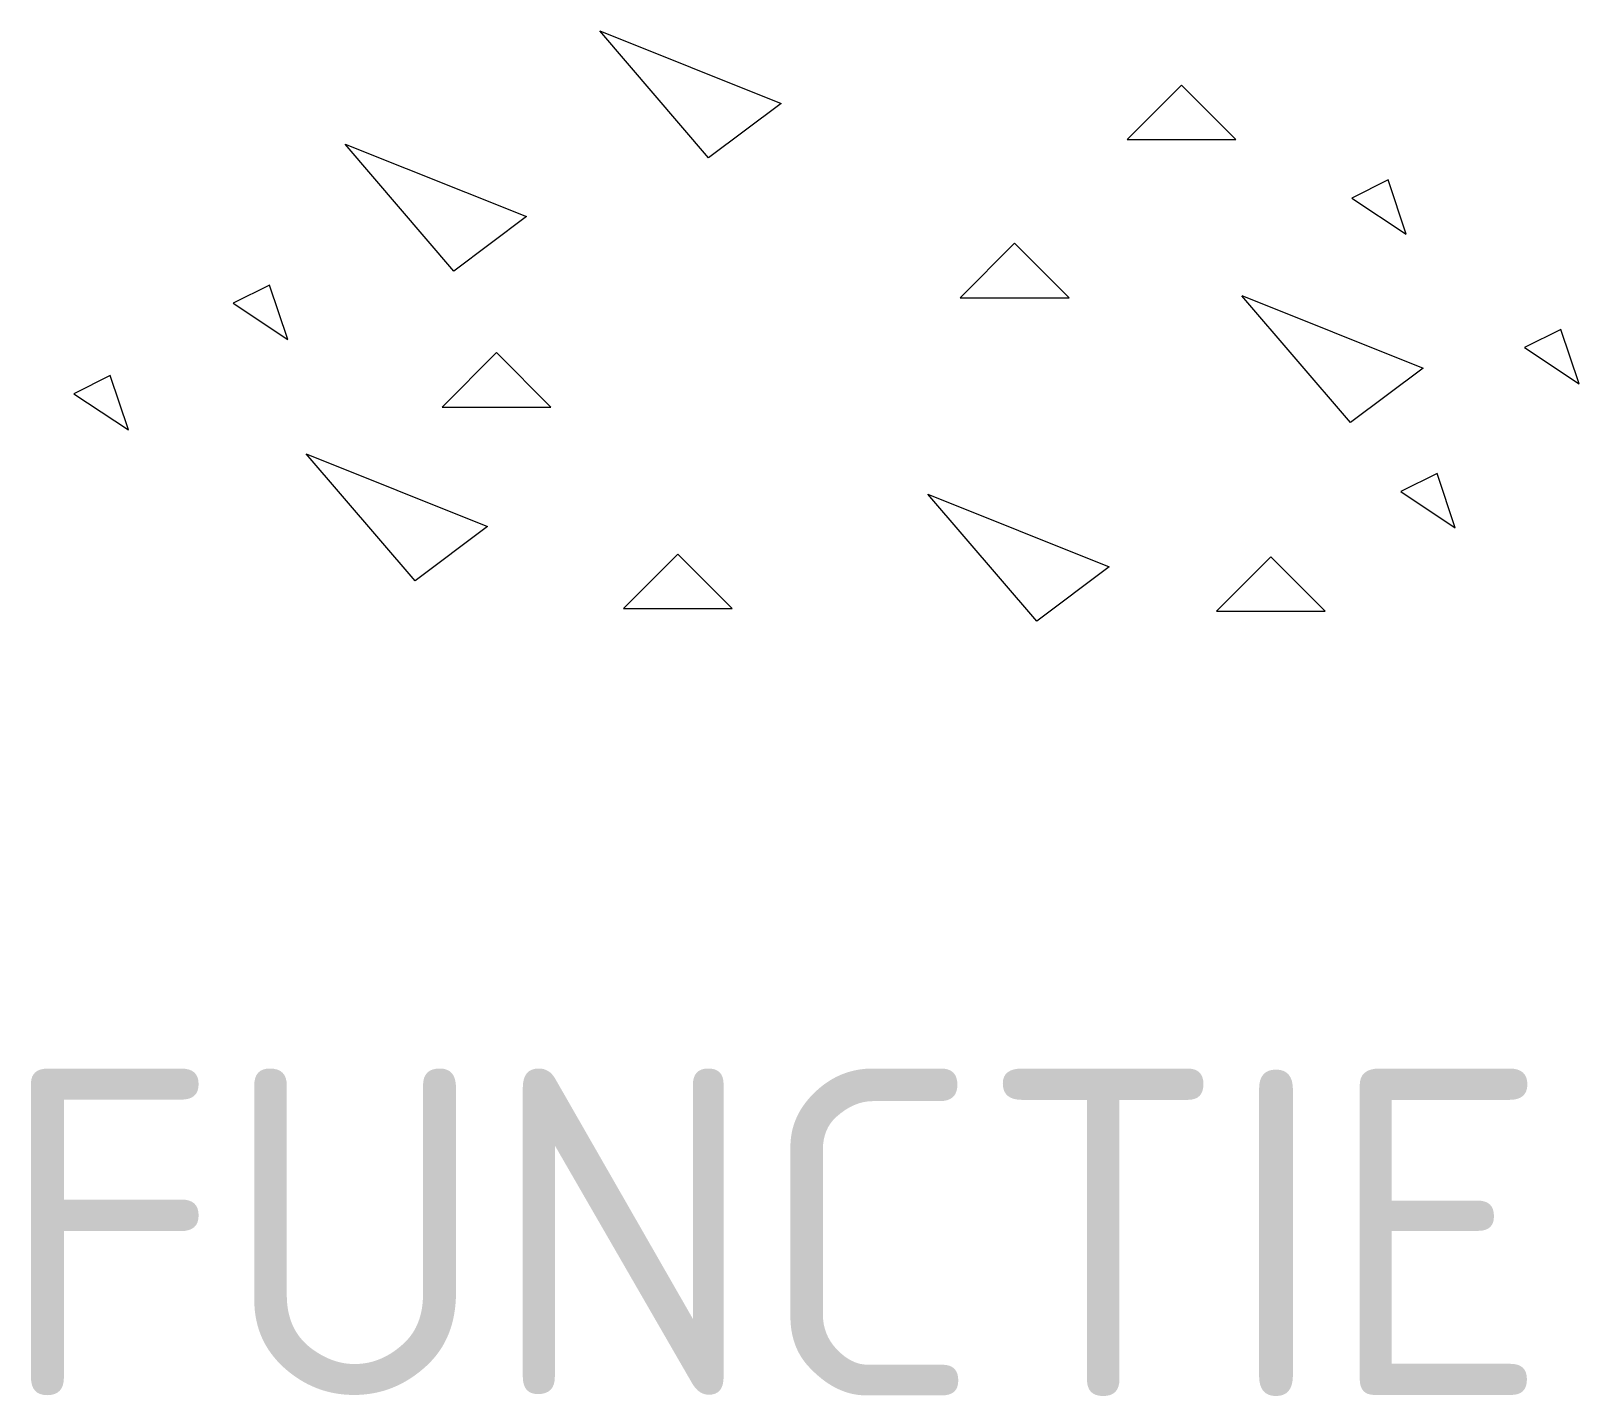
# Model space of a CAD drawing. Extents: x -4.1 to 4.44, y -5.3 to 2.23.
import ezdxf
from ezdxf.enums import TextEntityAlignment as Align

# ---------------------------------------------------------------- set-up
doc = ezdxf.new("R2010")
doc.units = 0
doc.styles.add('NLCS-ISO', font='NLCS-ISO.ttf')

msp = doc.modelspace()

# ---------------------------------------------------------------- linework, layer by layer
for p, q in [((-0.9582, 2.2271), (0.0418, 1.8271)), ((-0.3582, 1.5271), (-0.9582, 2.2271)), ((2.2498, 1.929), (1.9498, 1.629)), ((2.5498, 1.629), (2.2498, 1.929)), ((0.0418, 1.8271), (-0.3582, 1.5271)), ((1.9498, 1.629), (2.5498, 1.629)), ((-2.3625, 1.6035), (-1.3625, 1.2035)), ((-1.7625, 0.9035), (-2.3625, 1.6035)), ((3.3893, 1.406), (3.1893, 1.306)), ((3.4893, 1.106), (3.3893, 1.406)), ((3.1893, 1.306), (3.4893, 1.106)), ((-1.3625, 1.2035), (-1.7625, 0.9035)), ((1.3292, 1.0564), (1.0292, 0.7564)), ((1.6292, 0.7564), (1.3292, 1.0564)), ((-2.7795, 0.8261), (-2.9795, 0.7261)), ((-2.6795, 0.5261), (-2.7795, 0.8261)), ((-2.9795, 0.7261), (-2.6795, 0.5261)), ((1.0292, 0.7564), (1.6292, 0.7564)), ((2.5815, 0.7676), (3.5815, 0.3676)), ((3.1815, 0.0676), (2.5815, 0.7675)), ((4.3417, 0.581), (4.1417, 0.481)), ((4.4417, 0.281), (4.3417, 0.581)), ((-1.5279, 0.4535), (-1.8279, 0.1536)), ((-1.2279, 0.1535), (-1.5279, 0.4535)), ((4.1417, 0.481), (4.4417, 0.281)), ((3.5815, 0.3676), (3.1815, 0.0676)), ((-3.6582, 0.3271), (-3.8582, 0.2271)), ((-3.5582, 0.0271), (-3.6582, 0.3271)), ((-3.8582, 0.2271), (-3.5582, 0.0271)), ((-1.8279, 0.1535), (-1.2279, 0.1535)), ((-2.5772, -0.105), (-1.5772, -0.505)), ((-1.9772, -0.805), (-2.5772, -0.105)), ((3.6592, -0.2123), (3.4592, -0.3123)), ((3.7592, -0.5123), (3.6592, -0.2123)), ((0.8513, -0.3271), (1.8513, -0.7271)), ((1.4513, -1.0271), (0.8513, -0.3271)), ((3.4592, -0.3123), (3.7592, -0.5123)), ((-1.5772, -0.505), (-1.9772, -0.805)), ((-0.5279, -0.657), (-0.8279, -0.957)), ((-0.2279, -0.957), (-0.5279, -0.657)), ((2.7418, -0.6729), (2.4418, -0.9729)), ((3.0418, -0.9729), (2.7418, -0.6729)), ((1.8513, -0.7271), (1.4513, -1.0271)), ((-0.8279, -0.957), (-0.2279, -0.957)), ((2.4418, -0.9729), (3.0418, -0.9729))]:
    msp.add_line(p, q)

# ---------------------------------------------------------------- texts
at = {"style": 'NLCS-ISO', "flags": 1}
msp.add_attdef('FUNCTIE', text='', height=1.8, dxfattribs=at).set_placement((0, -3.5), align=Align.TOP_CENTER)

doc.saveas('drawing.dxf')
